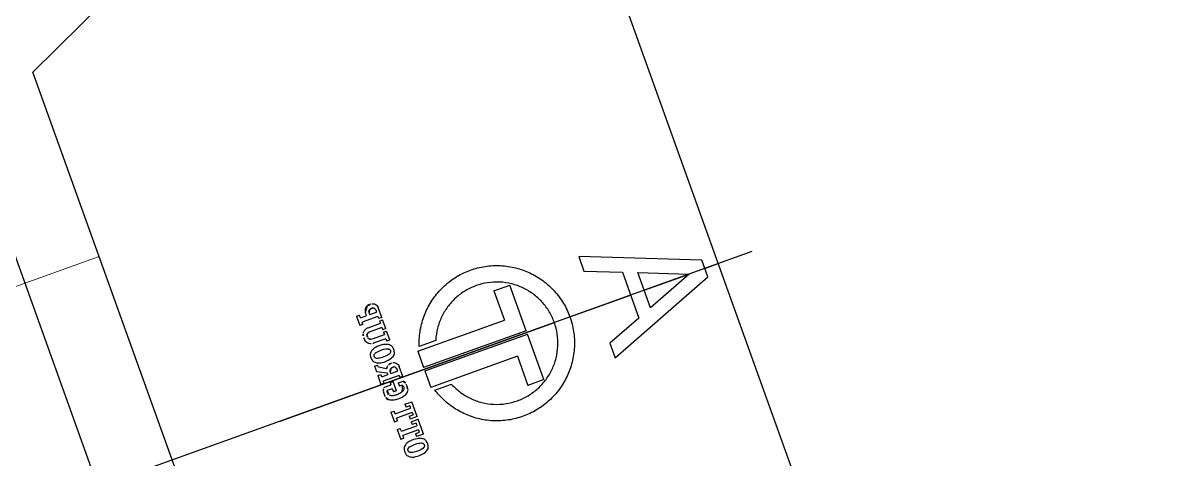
# Model space of a CAD drawing. Header units: millimetres. Extents: x 646993 to 648849, y 9708034 to 9709424.
# Drawn here: x 648237.8048 to 648237.9646, y 9709064.9992 to 9709065.0601 of the extents above; entities that cross this region are included whole.
import ezdxf

# ---------------------------------------------------------------- set-up
doc = ezdxf.new("R2010")
doc.units = ezdxf.units.MM
doc.header["$LTSCALE"] = 5
doc.header["$XCLIPFRAME"] = 2
doc.linetypes.add('TRAZO_Y_PUNTO', pattern=[1, 0.5, -0.25, 0, -0.25])
picture_1 = doc.add_image_def('image1.jpg', size_in_pixel=(1920, 925))
picture_2 = doc.add_image_def('image2.ecw', size_in_pixel=(12715, 11262))

# ---------------------------------------------------------------- blocks, each defined once
blk = doc.blocks.new('DIGESTOR_CAMPAMENTOS')
for p, q in [((-0.0640000000001919, -0.8155194696471426), (0.06399999999962347, -0.8155194696471426)), ((-2.273736754432321e-13, -0.8175194696471806), (-2.273736754432321e-13, -0.8155194696471426)), ((-0.001250000000368345, -0.8175194696471806), (-0.007500000000163709, -0.8335194696471433)), ((0.001249999999799911, -0.8175194696471806), (-0.001250000000368345, -0.8175194696471806)), ((0.007499999999822649, -0.8335194696471433), (0.001249999999686224, -0.8175194696471806)), ((-0.002618452077058464, -0.8265194696471383), (-2.273736754432321e-13, -0.8198162323307088)), ((-2.273736754432321e-13, -0.8198162323307088), (0.00261845207649003, -0.8265194696471383)), ((-2.273736754432321e-13, -0.8265194696471383), (-2.273736754432321e-13, -0.8198162323307088)), ((0.00261845207649003, -0.8265194696471383), (-0.002618452077058464, -0.8265194696471383)), ((-0.005352827076990252, -0.8335194696471433), (-0.003399702076990252, -0.8285194696471763)), ((-0.003399702076990252, -0.8285194696471763), (0.003399702076649191, -0.8285194696471763)), ((-2.273736754432321e-13, -0.837520320962625), (-2.273736754432321e-13, -0.8285194696471763)), ((0.003399702076308131, -0.8285194696471763), (0.005352827076308131, -0.8335194696471433)), ((-0.007500000000050022, -0.8335194696471433), (-0.005352827076990252, -0.8335194696471433)), ((0.005352827076308131, -0.8335194696471433), (0.007499999999822649, -0.8335194696471433)), ((-2.273736754432321e-13, -0.8805194696471403), (-2.273736754432321e-13, -0.839826528524668)), ((-0.0002515905239306448, -0.8439009696393782), (-0.007001224523946803, -0.8439009696393782)), ((-0.007001224523833116, -0.8462761542087662), (-0.007001224523833116, -0.8439009696393782)), ((-0.0002515905239306448, -0.8439009696393782), (-0.000252144131309251, -0.85912497614774)), ((0.007001224523719429, -0.8439009696393782), (0.0002515905237032712, -0.8439009696393782)), ((0.0002521441307408168, -0.85912497614774), (0.0002515905237032712, -0.8439009696393782)), ((0.007001224523605742, -0.8439009696393782), (0.007001224523605742, -0.8462761542087662)), ((-0.007001224523946803, -0.8462761542087662), (-0.002682179003272722, -0.8462761542087662)), ((-0.002682179003272722, -0.85912497614774), (-0.002682179003272722, -0.8462761542087662)), ((0.002682179002590601, -0.8462761542087662), (0.007001224523719429, -0.8462761542087662)), ((0.002682179002590601, -0.8462761542087662), (0.002682179002590601, -0.85912497614774)), ((-0.003237691244066809, -0.856256125799689), (-0.003237691244066809, -0.8587055586183681)), ((0.003237691243839436, -0.8587055586183681), (0.003237691243839436, -0.856256125799689)), ((-0.002682179003272722, -0.85912497614774), (-0.000252144131309251, -0.85912497614774)), ((0.0002521441307408168, -0.85912497614774), (0.002682179002590601, -0.85912497614774)), ((-0.008794905142735843, -0.8622677192297772), (-0.0102847494569005, -0.8622677192297772)), ((-0.008794905142735843, -0.8622677192297772), (-0.008794905142735843, -0.8627074207466592)), ((-0.007157975379300296, -0.8622677192297772), (-0.008446857611943415, -0.8622677192297772)), ((-0.008446857612057102, -0.8627074207466592), (-0.008446857612057102, -0.8622677192297772)), ((-0.007157975379300296, -0.8622677192297772), (-0.007157975379300296, -0.8627074207466592)), ((-0.005476478038758614, -0.8622677192297772), (-0.00679330973616743, -0.8622677192297772)), ((-0.006793309736281117, -0.8627074207466592), (-0.006793309736281117, -0.8622677192297772)), ((-0.005476478038758614, -0.8622677192297772), (-0.005476478038758614, -0.8627074207466592)), ((-5.710555922178173e-05, -0.8622677192297772), (-0.001546949873386438, -0.8622677192297772)), ((-5.710555922178173e-05, -0.8622677192297772), (-5.710555922178173e-05, -0.8627074207466592)), ((0.0005519388945458559, -0.8631938853471581), (0.0005519388945458559, -0.8624479585490121)), ((0.005888177009182982, -0.8622677192297772), (0.003687545985940233, -0.8622677192297772)), ((0.003687545985826546, -0.8633088292641276), (0.003687545985826546, -0.8622677192297772)), ((0.005888177009182982, -0.8622677192297772), (0.005888177009182982, -0.8633088292641276)), ((0.008474193124584417, -0.8622677192297772), (0.006273562101341668, -0.8622677192297772)), ((0.006273562101341668, -0.8633088292641276), (0.006273562101341668, -0.8622677192297772)), ((0.008474193124584417, -0.8622677192297772), (0.008474193124584417, -0.8633088292641276)), ((-0.01008047399943734, -0.8627074207466592), (-0.009766973218575004, -0.8627074207466592)), ((-0.009766973218575004, -0.863690336043959), (-0.01004611405483047, -0.863690336043959)), ((-0.009766973218575004, -0.863690336043959), (-0.009766973218575004, -0.8627074207466592)), ((-0.009123397080315954, -0.8627074207466592), (-0.008794905142735843, -0.8627074207466592)), ((-0.009123397080202267, -0.8627074207466592), (-0.009123397080202267, -0.865060110501588)), ((-0.008446857611943415, -0.8627074207466592), (-0.008106976584372205, -0.8627074207466592)), ((-0.008106976584372205, -0.8645121575755752), (-0.008106976584372205, -0.8627074207466592)), ((-0.007495092355611632, -0.8627074207466592), (-0.007157975379300296, -0.8627074207466592)), ((-0.007495092355611632, -0.8627074207466592), (-0.007495092355611632, -0.8646069488316357)), ((-0.00679330973616743, -0.8627074207466592), (-0.006455552544935017, -0.8627074207466592)), ((-0.006455552544935017, -0.864456833075792), (-0.006455552544935017, -0.8627074207466592)), ((-0.005819588622557603, -0.8627074207466592), (-0.005476478038758614, -0.8627074207466592)), ((-0.005819588622557603, -0.8627074207466592), (-0.005819588622557603, -0.8644639980455509)), ((-0.001853468532658553, -0.8640645814094796), (-0.002428237521826304, -0.865060110501588)), ((-0.001342674416491718, -0.8627074207466592), (-0.001029173635402003, -0.8627074207466592)), ((-0.001029173635402003, -0.863690336043959), (-0.001308314471316407, -0.863690336043959)), ((-0.001029173635402003, -0.863690336043959), (-0.001029173635402003, -0.8627074207466592)), ((-0.0003855974966882059, -0.8627074207466592), (-5.710555922178173e-05, -0.8627074207466592)), ((-0.0003855974968018927, -0.8627074207466592), (-0.0003855974968018927, -0.865060110501588)), ((0.001492222495585338, -0.8637962912063983), (0.0001396154864323762, -0.8637962912063983)), ((0.0001396154864323762, -0.8642442447057022), (0.0001396154864323762, -0.8637962912063983)), ((0.0005519388945458559, -0.8631938853471581), (0.001055486916584414, -0.8631938853471581)), ((0.001055486916470727, -0.862753182197082), (0.001055486916470727, -0.8631938853471581)), ((0.001492222495585338, -0.8637962912063983), (0.001492222495585338, -0.8642442447057022)), ((0.003687545985940233, -0.8633088292641276), (0.0041183924025745, -0.8633088292641276)), ((0.0041183924025745, -0.862753182197082), (0.00447251110358593, -0.862753182197082)), ((0.0041183924025745, -0.862753182197082), (0.0041183924025745, -0.8633088292641276)), ((0.00447251110358593, -0.865060110501588), (0.00447251110358593, -0.862753182197082)), ((0.005103211891537285, -0.862753182197082), (0.005457330592321341, -0.862753182197082)), ((0.005103211891537285, -0.862753182197082), (0.005103211891537285, -0.865060110501588)), ((0.005457330592435028, -0.8633088292641276), (0.005457330592435028, -0.862753182197082)), ((0.005457330592435028, -0.8633088292641276), (0.005888177009182982, -0.8633088292641276)), ((0.006273562101341668, -0.8633088292641276), (0.006704408517975935, -0.8633088292641276)), ((0.006704408517975935, -0.862753182197082), (0.007058527218987365, -0.862753182197082)), ((0.006704408518089622, -0.862753182197082), (0.006704408518089622, -0.8633088292641276)), ((0.007058527218873678, -0.865060110501588), (0.007058527218873678, -0.862753182197082)), ((0.00768922800693872, -0.862753182197082), (0.008043346707836463, -0.862753182197082)), ((0.00768922800693872, -0.862753182197082), (0.00768922800693872, -0.865060110501588)), ((0.00804334670795015, -0.8633088292641276), (0.00804334670795015, -0.862753182197082)), ((0.008043346707836463, -0.8633088292641276), (0.008474193124584417, -0.8633088292641276)), ((-0.009766973218575004, -0.865060110501588), (-0.01017137655810529, -0.865060110501588)), ((-0.01017137655810529, -0.8655203209625881), (-0.01017137655810529, -0.865060110501588)), ((-0.01017137655810529, -0.8655203209625881), (-0.008794905142735843, -0.8655203209625881)), ((-0.01015848473070946, -0.8642110529143565), (-0.009766973218575004, -0.8642110529143565)), ((-0.009766973218575004, -0.865060110501588), (-0.009766973218575004, -0.8642110529143565)), ((-0.008794905142735843, -0.865060110501588), (-0.009123397080315954, -0.865060110501588)), ((-0.008794905142735843, -0.865060110501588), (-0.008794905142735843, -0.8655203209625881)), ((-0.002428237521826304, -0.865060110501588), (-0.002737805203992139, -0.865060110501588)), ((-0.002737805203878452, -0.8655203209625881), (-0.002737805203878452, -0.865060110501588)), ((-0.002737805203992139, -0.8655203209625881), (-0.00196066132116357, -0.8655203209625881)), ((-0.00196066132116357, -0.8655203209625881), (-0.001289387667043229, -0.8641566113950603)), ((-0.001029173635402003, -0.865060110501588), (-0.00138214618505117, -0.865060110501588)), ((-0.00138214618505117, -0.8655203209625881), (-0.00138214618505117, -0.865060110501588)), ((-0.00138214618505117, -0.8655203209625881), (-5.710555922178173e-05, -0.8655203209625881)), ((-0.001289387667043229, -0.8641566113950603), (-0.001029173635402003, -0.8641566113950603)), ((-0.001029173635402003, -0.865060110501588), (-0.001029173635402003, -0.8641566113950603)), ((-5.710555922178173e-05, -0.865060110501588), (-0.0003855974966882059, -0.865060110501588)), ((-5.710555922178173e-05, -0.865060110501588), (-5.710555922178173e-05, -0.8655203209625881)), ((0.0001396154864323762, -0.8642442447057022), (0.000476303260484201, -0.8642442447057022)), ((0.000476303260484201, -0.8652973545877956), (0.000476303260484201, -0.8642442447057022)), ((0.001041353470441209, -0.8642442447057022), (0.001492222495585338, -0.8642442447057022)), ((0.001041353470441209, -0.8642442447057022), (0.001041353470441209, -0.8649814482179465)), ((0.00447251110358593, -0.865060110501588), (0.004057623489302387, -0.865060110501588)), ((0.004057623489302387, -0.8655203209625881), (0.004057623489302387, -0.865060110501588)), ((0.004057623489302387, -0.8655203209625881), (0.005518099505820828, -0.8655203209625881)), ((0.005518099505820828, -0.865060110501588), (0.005103211891537285, -0.865060110501588)), ((0.005518099505820828, -0.865060110501588), (0.005518099505820828, -0.8655203209625881)), ((0.007058527218987365, -0.865060110501588), (0.006643639604590135, -0.865060110501588)), ((0.006643639604590135, -0.8655203209625881), (0.006643639604590135, -0.865060110501588)), ((0.006643639604590135, -0.8655203209625881), (0.008104115621108576, -0.8655203209625881)), ((0.008104115621108576, -0.865060110501588), (0.00768922800693872, -0.865060110501588)), ((0.008104115621222263, -0.865060110501588), (0.008104115621222263, -0.8655203209625881)), ((-0.05746908430035091, -0.8965142890041591), (-0.06353091570008473, -0.883524650289985)), ((0.05746908429978248, -0.8965142890041591), (-0.05746908430035091, -0.8965142890041591))]:
    blk.add_line(p, q)
at = {"color": 0, "lineweight": 0}
blk.add_line((-0.03015000000038981, -0.9575194696472522), (-0.03015000000038981, -0.896519469647103), dxfattribs=at)
at = {"color": 0}
blk.add_line((-0.03515000000038526, -0.9075194696472977), (0.03514999999981683, -0.9075194696472977), dxfattribs=at)
at = {"color": 252, "linetype": 'TRAZO_Y_PUNTO', "ltscale": 0.03, "true_color": 0x939598}
blk.add_lwpolyline([(2.273736754432321e-13, 1.18948053035291), (-2.273736754432321e-13, -1.189480530352881)], dxfattribs=at)
for points, knots in [([(-0.003237691244066809, -0.8587055586183681), (-0.003546770740513239, -0.8586088275170312), (-0.003852218777865346, -0.8584979847330771), (-0.004819387950078635, -0.858096963999941), (-0.005459060221141954, -0.857752501429502), (-0.006641665169127009, -0.8569569853824532), (-0.007184572900200692, -0.8565058793023468), (-0.008145548326183416, -0.8555449038762788), (-0.00859665585824132, -0.8550019900035863), (-0.009392165913595818, -0.8538193890107948), (-0.009736621694855785, -0.8531797268342132), (-0.01029015140522915, -0.8518447426625073), (-0.01049966568223226, -0.8511483326962264), (-0.01077463336093842, -0.849747115659909), (-0.01084002328866518, -0.8490422950360426), (-0.01084002328866518, -0.8476783934661967), (-0.01077463336093842, -0.8469735728423871), (-0.01049966568223226, -0.8455723558060129), (-0.01029015140522915, -0.8448759458397319), (-0.009736621694855785, -0.8435409616680261), (-0.009392165913595818, -0.8429012994914444), (-0.00859665585824132, -0.8417186984986529), (-0.008145548326183416, -0.8411757846259889), (-0.007184572900200692, -0.8402148091999493), (-0.006641665169127009, -0.8397637031198428), (-0.005459060221141954, -0.8389681870727372), (-0.004819387950078635, -0.8386237245022983), (-0.003484384199737178, -0.8380701872328018), (-0.002787965017319038, -0.8378606722871211), (-0.001386745570925996, -0.8375857075049566), (-0.000681931944882308, -0.837520320962625), (0.000681931944200187, -0.837520320962625), (0.001386745570357562, -0.8375857075049566), (0.002787965017091665, -0.8378606722871211), (0.003484384199055057, -0.8380701872328018), (0.004819387949396514, -0.8386237245022983), (0.00545906022091458, -0.8389681870727372), (0.006641665168444888, -0.8397637031198428), (0.007184572899632258, -0.8402148091999493), (0.008145548325614982, -0.8411757846259889), (0.008596655857559199, -0.8417186984986529), (0.009392165913027384, -0.8429012994914444), (0.00973662169428735, -0.8435409616680261), (0.01029015140454703, -0.8448759458397319), (0.01049966568166383, -0.8455723558060129), (0.01077463336036999, -0.8469735728423871), (0.01084002328843781, -0.8476783934661967), (0.01084002328843781, -0.848360344251148), (0.01084002328843781, -0.8490422950360426), (0.01077463336036999, -0.849747115659909), (0.01049966568166383, -0.8511483326962264), (0.01029015140454703, -0.8518447426625073), (0.00973662169428735, -0.8531797268342132), (0.009392165913027384, -0.8538193890107948), (0.008596655857559199, -0.8550019900035863), (0.008145548325614982, -0.8555449038762788), (0.007184572899632258, -0.8565058793023468), (0.006641665168444888, -0.8569569853824532), (0.00545906022091458, -0.857752501429502), (0.004819387949396514, -0.858096963999941), (0.003852218777296912, -0.8584979847330771), (0.003546770739944805, -0.8586088275170312), (0.003237691243839436, -0.8587055586183681)], [-45.92662312993352, -45.92662312993352, -45.92662312993352, -45.92662312993352, -45.00818659738773, -45.00818659738773, -42.96239076354276, -42.96239076354276, -40.91659492969778, -40.91659492969778, -38.87074257478628, -38.87074257478628, -36.82489021987479, -36.82489021987479, -34.77903786496329, -34.77903786496329, -32.7331855100518, -32.7331855100518, -30.68733315514038, -30.68733315514038, -28.64148080022897, -28.64148080022897, -26.59562844531756, -26.59562844531756, -24.54977609040614, -24.54977609040614, -22.50398025656108, -22.50398025656108, -20.45818442271602, -20.45818442271602, -18.41238858887095, -18.41238858887095, -16.3665927550259, -16.3665927550259, -14.32079692118091, -14.32079692118091, -12.27500108733594, -12.27500108733594, -10.22920525349096, -10.22920525349096, -8.183409419645983, -8.183409419645983, -6.137557064734487, -6.137557064734487, -4.091704709822992, -4.091704709822992, -2.045852354911496, -2.045852354911496, 0, 0, 0, 2.045852354911415, 2.045852354911415, 4.09170470982283, 4.09170470982283, 6.137557064734245, 6.137557064734245, 8.18340941964566, 8.18340941964566, 10.22920525349072, 10.22920525349072, 12.27500108733578, 12.27500108733578, 13.19343761988183, 13.19343761988183, 13.19343761988183, 13.19343761988183]), ([(0.003237691243839436, -0.856256125799689), (0.003247633654154924, -0.8562520488814869), (0.003257568205526695, -0.8562479532490386), (0.003793042023858106, -0.8560260138672504), (0.004296783170957497, -0.8557548451869081), (0.005228191386549952, -0.8551284314646352), (0.005655836316918794, -0.8547731458733097), (0.006412805597506122, -0.854016176592495), (0.00676809161905112, -0.8535885298274195), (0.007394503539671859, -0.8526571228097453), (0.007665670194796803, -0.8521533847003013), (0.008101318089529741, -0.8511022960619812), (0.008266146040568856, -0.8505540964146405), (0.008482419103529537, -0.8494513461142219), (0.008533815726309513, -0.848896785445703), (0.008533815726309513, -0.848360344251148), (0.008533815726309513, -0.8478239030565362), (0.008482419103529537, -0.8472693423880457), (0.008266146040568856, -0.8461665920876555), (0.008101318089529741, -0.8456183924403149), (0.007665670194796803, -0.8445673038019379), (0.007394503539671859, -0.8440635656925508), (0.00676809161905112, -0.8431321586748766), (0.006412805597506122, -0.8427045119098011), (0.005655836316918794, -0.8419475426289864), (0.005228191386549952, -0.841592257037604), (0.004296783170957497, -0.8409658433153879), (0.003793042023858106, -0.8406946746349888), (0.002741947530353173, -0.8402590244609769), (0.00219374513051207, -0.8400941963262767), (0.001090994125206635, -0.839877924134754), (0.0005364355595247616, -0.839826528524668), (-0.0005364355600931958, -0.839826528524668), (-0.001090994125775069, -0.839877924134754), (-0.002193745130739444, -0.8400941963262767), (-0.002741947530580546, -0.8402590244609769), (-0.00379304202408548, -0.8406946746349888), (-0.00429678317118487, -0.8409658433153879), (-0.005228191387118386, -0.841592257037604), (-0.005655836317146168, -0.8419475426289864), (-0.006412805598074556, -0.8427045119098011), (-0.006768091619733241, -0.8431321586748766), (-0.007394503540240294, -0.8440635656925508), (-0.007665670195365237, -0.8445673038019379), (-0.008101318090098175, -0.8456183924403149), (-0.00826614604079623, -0.8461665920876555), (-0.008482419104211658, -0.8472693423880457), (-0.008533815726877947, -0.8478239030565362), (-0.008533815726877947, -0.848896785445703), (-0.008482419104211658, -0.8494513461142219), (-0.00826614604079623, -0.8505540964146405), (-0.008101318090098175, -0.8511022960619812), (-0.007665670195365237, -0.8521533847003013), (-0.007394503540240294, -0.8526571228097453), (-0.006768091619733241, -0.8535885298274195), (-0.006412805598074556, -0.854016176592495), (-0.005655836317146168, -0.8547731458733097), (-0.005228191387118386, -0.8551284314646352), (-0.00429678317118487, -0.8557548451869081), (-0.00379304202408548, -0.8560260138672504), (-0.003257568205754069, -0.8562479532490386), (-0.003247633654723359, -0.8562520488814869), (-0.003237691244066809, -0.856256125799689)], [-9.686304385990143, -9.686304385990143, -9.686304385990143, -9.686304385990143, -9.655907693774438, -9.655907693774438, -8.0466010146108, -8.0466010146108, -6.437294335447163, -6.437294335447163, -4.827970751585369, -4.827970751585369, -3.218647167723582, -3.218647167723582, -1.609323583861794, -1.609323583861794, 0, 0, 0, 1.609323583861765, 1.609323583861765, 3.218647167723531, 3.218647167723531, 4.827970751585296, 4.827970751585296, 6.437294335447062, 6.437294335447062, 8.046601014610758, 8.046601014610758, 9.655907693774452, 9.655907693774452, 11.26521437293815, 11.26521437293815, 12.87452105210184, 12.87452105210184, 14.48382773126548, 14.48382773126548, 16.09313441042912, 16.09313441042912, 17.70244108959276, 17.70244108959276, 19.3117477687564, 19.3117477687564, 20.92107135261819, 20.92107135261819, 22.53039493647998, 22.53039493647998, 24.13971852034177, 24.13971852034177, 25.74904210420356, 25.74904210420356, 27.35836568806533, 27.35836568806533, 28.96768927192709, 28.96768927192709, 30.57701285578886, 30.57701285578886, 32.18633643965062, 32.18633643965062, 33.79564311881432, 33.79564311881432, 35.40494979797801, 35.40494979797801, 35.43534649019391, 35.43534649019391, 35.43534649019391, 35.43534649019391]), ([(-0.01108701184125493, -0.8629297356285406), (-0.01107670733438226, -0.8628764355095484), (-0.01106087316611593, -0.8628234340886252), (-0.01099839180767503, -0.8626722938783473), (-0.01093590472066808, -0.8625808109250102), (-0.01079124471277737, -0.8624353582814592), (-0.01069901713447052, -0.8623720901906609), (-0.01049714611838226, -0.8622882735108703), (-0.01038750265945509, -0.8622677192297772), (-0.01028474945678681, -0.8622677192297772)], [2.630412410830866, 2.630412410830866, 2.630412410830866, 2.630412410830866, 2.786016052932818, 2.786016052932818, 3.093637251126443, 3.093637251126443, 3.405892020048879, 3.405892020048879, 3.718146788971314, 3.718146788971314, 3.718146788971314, 3.718146788971314]), ([(-0.003893616041864334, -0.8621969681067299), (-0.003797830282564973, -0.8622092810961135), (-0.003698812050402012, -0.8622248420123526), (-0.003494358860052671, -0.8622919602883599), (-0.003420743096398837, -0.8623341397582465), (-0.003294900316518579, -0.8624319807088057), (-0.00322677072085753, -0.8625099018524622), (-0.003061179460587482, -0.8627835932129528), (-0.002938147195436613, -0.8630699583524404), (-0.002818256162981925, -0.8638577049444791), (-0.002865487139843026, -0.8643213293500196), (-0.002939731472679341, -0.8647269864339933), (-0.002996195322111816, -0.8649104033035258), (-0.003188620807009102, -0.8652072269048006), (-0.003274824697768963, -0.8653154577008024), (-0.003408225837119971, -0.865425088694991), (-0.003445759950864158, -0.8654518376548594), (-0.003535311234600158, -0.8655000117721272), (-0.003618689484028437, -0.865543518386545), (-0.00387305388517234, -0.8655762396102773), (-0.003927904261558979, -0.8655806137083175), (-0.004016317362015798, -0.8655852542503055), (-0.004054953363151981, -0.8655844946997036), (-0.004133248138145973, -0.8655829901241248), (-0.004211754614630081, -0.8655765328699658), (-0.004403079716325919, -0.8655491953770422), (-0.004486222298510256, -0.8655215876085549), (-0.004598459758426543, -0.865477692002969), (-0.004676076955320241, -0.8654304302011724), (-0.004855157937868171, -0.8652568209725189), (-0.004963993050864701, -0.8651198999471887), (-0.005104307941678599, -0.86482738774572), (-0.005179425021538009, -0.8646452402269347), (-0.005263819689389493, -0.8636788480860957), (-0.005182007449775483, -0.8633228889053157), (-0.005093009555139361, -0.8629780378906844), (-0.00501277453554394, -0.8627784553493427), (-0.004928516788254456, -0.862633918025125), (-0.004890743638270578, -0.8625691212533013), (-0.004847153445211916, -0.8625066936514258), (-0.004738566202945549, -0.8623903559557675), (-0.004678973166733158, -0.8623479675125907), (-0.004520070149055755, -0.8622595002964886), (-0.004374399330799861, -0.8622246620644773), (-0.00421224040371726, -0.8621998621388514), (-0.004150265304133427, -0.8621919778612721), (-0.004072694233286711, -0.862183631452325), (-0.004065138264991219, -0.8621828177568318), (-0.004016746739807786, -0.862182817999269), (-0.003996014107883639, -0.8621841612617516), (-0.003912097008310411, -0.8621946042616173), (-0.003902870862589225, -0.8621957650938441), (-0.003893616041864334, -0.8621969681067299)], [-4.469898027306122, -4.469898027306122, -4.469898027306122, -4.469898027306122, -4.266016813225536, -4.266016813225536, -4.071555642362432, -4.071555642362432, -3.800999116321084, -3.800999116321084, -3.369704603012928, -3.369704603012928, -2.885264550513172, -2.885264550513172, -2.432514745952949, -2.432514745952949, -2.201975792207328, -2.201975792207328, -2.125564418596851, -2.125564418596851, -2.04930585568177, -2.04930585568177, -2.02941927183538, -2.02941927183538, -2.004820518188675, -2.004820518188675, -1.925486372584949, -1.925486372584949, -1.791603399644585, -1.791603399644585, -1.452466887523921, -1.452466887523921, -1.086791885783557, -1.086791885783557, -0.8375195375383027, -0.8375195375383027, -0.502283687653561, -0.502283687653561, 0, 0, 0, 0.2251761728639812, 0.2251761728639812, 0.477049092455438, 0.477049092455438, 1.065868027933638, 1.065868027933638, 1.293581972523761, 1.293581972523761, 1.465320970189516, 1.465320970189516, 1.625370947405202, 1.625370947405202, 1.645073515404107, 1.645073515404107, 1.645073515404107, 1.645073515404107]), ([(-0.00234921225785456, -0.8629297356285406), (-0.002338880254455944, -0.8628762932845291), (-0.002322983244653187, -0.8628231182682384), (-0.002260184741885496, -0.8626715017989), (-0.002197312403836804, -0.8625796330519506), (-0.002052235290875615, -0.8624345308844852), (-0.001960347004228424, -0.862371634797654), (-0.001759011502485919, -0.8622882289126039), (-0.001649563836622292, -0.8622677192297772), (-0.001546949873386438, -0.8622677192297772)], [2.614703877997322, 2.614703877997322, 2.614703877997322, 2.614703877997322, 2.770561439843958, 2.770561439843958, 3.078361320388163, 3.078361320388163, 3.386291786226311, 3.386291786226311, 3.694222252064459, 3.694222252064459, 3.694222252064459, 3.694222252064459]), ([(0.0005519388945458559, -0.8624479585490121), (0.0006348548225787454, -0.8623772677772763), (0.0007322219618117742, -0.8623169349426689), (0.0009330013184580821, -0.8622337726426395), (0.001035560279433412, -0.8622083061858348), (0.001136314740278976, -0.8621979339422694)], [4.113097793480149, 4.113097793480149, 4.113097793480149, 4.113097793480149, 4.432148843165391, 4.432148843165391, 4.727080897408013, 4.727080897408013, 4.727080897408013, 4.727080897408013]), ([(0.001136314740278976, -0.8621979339422694), (0.001210426931720576, -0.8621903044071644), (0.001284043024384118, -0.8621866390206776), (0.001491262115223435, -0.8621866390206776), (0.001630791451475488, -0.8621995550978454), (0.001801586721512649, -0.8622330302615637), (0.001833575025329992, -0.862240058149979), (0.001865462326463785, -0.8622478361439789)], [9.496109116580845, 9.496109116580845, 9.496109116580845, 9.496109116580845, 9.713015107319007, 9.713015107319007, 10.11790388023764, 10.11790388023764, 10.21134801289403, 10.21134801289403, 10.21134801289403, 10.21134801289403]), ([(0.001865462326463785, -0.8622478361439789), (0.001892934410875569, -0.862254537172106), (0.001920112238735783, -0.8622634059819916), (0.001997086990172647, -0.862295293486028), (0.002044599414034565, -0.8623240175680849), (0.002085738230675815, -0.8623576977616949)], [2.640490541923957, 2.640490541923957, 2.640490541923957, 2.640490541923957, 2.720999136781138, 2.720999136781138, 2.875954285241164, 2.875954285241164, 2.875954285241164, 2.875954285241164]), ([(0.002085738230675815, -0.8623576977616949), (0.002127569935396423, -0.8623919452203666), (0.002167173150155577, -0.8624279041768546), (0.002275700123277602, -0.8625364457724629), (0.002342719305261198, -0.8626171386031558), (0.002460850403622317, -0.8627928550196202), (0.002511969678153037, -0.8628878737190178), (0.002594067042423376, -0.8630860773477593), (0.002625110528470032, -0.8631894203439003), (0.002651107247061191, -0.8633220947581322), (0.002655935128586862, -0.8633509046601375), (0.002659962027109941, -0.8633796731558334)], [8.32906326111594, 8.32906326111594, 8.32906326111594, 8.32906326111594, 8.486597662145861, 8.486597662145861, 8.789669803122692, 8.789669803122692, 9.092741944099522, 9.092741944099522, 9.395814085076353, 9.395814085076353, 9.479724262533741, 9.479724262533741, 9.479724262533741, 9.479724262533741]), ([(0.01006544501160533, -0.8621969681067299), (0.01010631265262418, -0.8622017434426823), (0.01014991351928529, -0.8622082961352362), (0.01027076755610778, -0.8622308515225257), (0.01036685252859115, -0.8622518651315829), (0.01050283447841593, -0.8623164779513957), (0.0105383228357141, -0.8623360071515549), (0.01064859238681493, -0.862417271226775), (0.01071742868168712, -0.8624902182993424), (0.01088048512133355, -0.8627487690707198), (0.01098913561611425, -0.8629939405464881), (0.0111611371798972, -0.8638324349632569), (0.01107926920042246, -0.8643865274723623), (0.01102943118871735, -0.8646912861802036), (0.01097668541797248, -0.864870027895563), (0.01080007682014639, -0.8651696273093137), (0.01070759395224741, -0.8652891267950906), (0.0105335578850827, -0.8654433022543628), (0.01045561738726519, -0.865490036439553), (0.01024513780134839, -0.8655611366073117), (0.01007321977317588, -0.8655787519652449), (0.009941217703953953, -0.8655851396899834), (0.00990091980111174, -0.8655844701478657), (0.009830137778294556, -0.8655829529845107), (0.009752924343274572, -0.8655775420003522), (0.009555756170811947, -0.8655488534317044), (0.009470547896626158, -0.8655208914785533), (0.009359665261968075, -0.8654768162102471), (0.009281901005465443, -0.8654304731485922), (0.00910362761135275, -0.8652554212156645), (0.008995135185955405, -0.8651221635387571), (0.00885519925020617, -0.8648269395160355), (0.008778453029322009, -0.8646423403205858), (0.008696311945300295, -0.8636769043091306), (0.008776614069461175, -0.863323842792596), (0.008865356934165902, -0.8629818027772842), (0.008944274749410397, -0.8627818647530887), (0.00903062785482689, -0.8626337746541992), (0.0090775217773853, -0.8625533545509256), (0.009133279372690595, -0.862476762811184), (0.009257626176349731, -0.8623614921537239), (0.009323021179397983, -0.8623158350448534), (0.009470241278904723, -0.8622586665507583), (0.009523929763304295, -0.8622422065182604), (0.009675956138835318, -0.8622081211770194), (0.009856943088266235, -0.8621838007915983), (0.009914349474115625, -0.8621827930874417), (0.009923176930669797, -0.8621827325868026), (0.009940846476752085, -0.8621832054364518), (0.009953253960020447, -0.8621839939467577), (0.01000377381899398, -0.8621891404436326), (0.0100337960499246, -0.8621924249067661), (0.01006544501160533, -0.8621969681067299)], [-3.045496690678547, -3.045496690678547, -3.045496690678547, -3.045496690678547, -3.016386362486704, -3.016386362486704, -2.970411970656464, -2.970411970656464, -2.955331710253023, -2.955331710253023, -2.928055645405654, -2.928055645405654, -2.888516868678848, -2.888516868678848, -2.823461278645623, -2.823461278645623, -2.686301181576358, -2.686301181576358, -2.598518111452052, -2.598518111452052, -2.532324366150966, -2.532324366150966, -2.444091078518834, -2.444091078518834, -2.398916538626542, -2.398916538626542, -2.264069820288127, -2.264069820288127, -2.070171016134182, -2.070171016134182, -1.611931106665004, -1.611931106665004, -1.16255543762709, -1.16255543762709, -0.8824152421014697, -0.8824152421014697, -0.5155867555927758, -0.5155867555927758, 0, 0, 0, 0.2799886047358431, 0.2799886047358431, 0.5097178735529555, 0.5097178735529555, 0.6145366536317804, 0.6145366536317804, 0.7654502382336985, 0.7654502382336985, 0.7790213560762562, 0.7790213560762562, 0.7964219739486444, 0.7964219739486444, 0.8190403204615704, 0.8190403204615704, 0.8190403204615704, 0.8190403204615704]), ([(-0.01101861524830383, -0.8636196869538537), (-0.01107919235766985, -0.8634717254667521), (-0.01110906806798084, -0.8633109632482672), (-0.01110906806798084, -0.8630847844088123), (-0.01110195869773634, -0.8630070483269492), (-0.01108701184125493, -0.8629297356285406)], [3.225192043874766, 3.225192043874766, 3.225192043874766, 3.225192043874766, 3.678021655824768, 3.678021655824768, 3.903728562361767, 3.903728562361767, 3.903728562361767, 3.903728562361767]), ([(-0.01015848473070946, -0.8642110529143565), (-0.01027202180409859, -0.86420850778714), (-0.01039169907505766, -0.8641844372377534), (-0.01062003833237668, -0.8640896289583679), (-0.01072753055063913, -0.864015888170627), (-0.01089615597470583, -0.8638463532876131), (-0.01096900211052798, -0.8637397088077421), (-0.01101778910140183, -0.86362169992384), (-0.01101820303517798, -0.8636206937974578), (-0.01101861524830383, -0.8636196869538537)], [1.46502564120895, 1.46502564120895, 1.46502564120895, 1.46502564120895, 1.807381998999539, 1.807381998999539, 2.171271496275096, 2.171271496275096, 2.529869996521517, 2.529869996521517, 2.532951399192757, 2.532951399192757, 2.532951399192757, 2.532951399192757]), ([(-0.01048079357201459, -0.8629886109660276), (-0.01049490095726924, -0.8630442209433511), (-0.01050162919079867, -0.8631010146744984), (-0.01050162919079867, -0.8632406381518365), (-0.0104846124542064, -0.8633313927163613), (-0.01044195426777605, -0.8634345623753177), (-0.01043283319211241, -0.8634539613997276), (-0.01042285256914965, -0.8634728259614519)], [1.893689842075931, 1.893689842075931, 1.893689842075931, 1.893689842075931, 2.057075830951201, 2.057075830951201, 2.312560274168623, 2.312560274168623, 2.373198391390421, 2.373198391390421, 2.373198391390421, 2.373198391390421]), ([(-0.01031569399185628, -0.8627704477536042), (-0.01034308662269723, -0.862786262896492), (-0.0103680053817925, -0.8628057000379954), (-0.01042011870492843, -0.8628580790943374), (-0.01044703451373152, -0.8628974803314122), (-0.01047134765258306, -0.8629562871108192), (-0.01047666942565684, -0.8629723539722818), (-0.01048079357201459, -0.8629886109660276)], [0.711277510650228, 0.711277510650228, 0.711277510650228, 0.711277510650228, 0.8019655527472356, 0.8019655527472356, 0.9344037177956747, 0.9344037177956747, 0.9821548407511721, 0.9821548407511721, 0.9821548407511721, 0.9821548407511721]), ([(-0.01042285256914965, -0.8634728259614519), (-0.01040352131997224, -0.8635093643155187), (-0.01037868002458708, -0.8635424888475995), (-0.01031476656896757, -0.8636067249788653), (-0.01026859435944516, -0.8636383890737136), (-0.0101675394639642, -0.8636803327961218), (-0.01011265749036738, -0.8636906155729207), (-0.01005622540776585, -0.8636906155729207), (-0.0100511826908587, -0.8636905235098595), (-0.01004611405483047, -0.863690336043959)], [1.431084841966113, 1.431084841966113, 1.431084841966113, 1.431084841966113, 1.548534006003447, 1.548534006003447, 1.704713789937452, 1.704713789937452, 1.860893573871457, 1.860893573871457, 1.876108088384089, 1.876108088384089, 1.876108088384089, 1.876108088384089]), ([(-0.01008047399955103, -0.8627074207466592), (-0.01013960926673008, -0.8627074207466592), (-0.01020272070741157, -0.8627192463686129), (-0.01027969656468031, -0.862751197285462), (-0.01029807176598752, -0.8627602735568587), (-0.01031569399185628, -0.8627704477536042)], [0.713073713433009, 0.713073713433009, 0.713073713433009, 0.713073713433009, 0.8926866387114804, 0.8926866387114804, 0.9510276318540455, 0.9510276318540455, 0.9510276318540455, 0.9510276318540455]), ([(-0.003977716227268502, -0.8650784625802714), (-0.003977052571940476, -0.8650784201950898), (-0.003976419648779483, -0.865078378595598), (-0.003952096406464989, -0.8650767500153904), (-0.003920342787523623, -0.8650730514316365), (-0.003849143060165261, -0.865044069361943), (-0.003815428156372036, -0.8650246775470407), (-0.003760892574405261, -0.8649761942546661), (-0.003719574356864541, -0.8649332176687494), (-0.003611348899539735, -0.8647166648756013), (-0.003573583080537901, -0.8645448416790202), (-0.003534970074383637, -0.8640911913576019), (-0.003516619691254164, -0.8636862971075061), (-0.003596044584583069, -0.8631543005630533), (-0.003643844941848329, -0.8630267269509488), (-0.003714973193723381, -0.862868074116335), (-0.00374713931205406, -0.8628267748233611), (-0.003795753980170957, -0.8627710821199912), (-0.003830039898844007, -0.8627442671805738), (-0.003894859205843204, -0.8627122064902153), (-0.003935499051294755, -0.8626962337482951), (-0.004003867421374707, -0.8626891488340505), (-0.004020964078563338, -0.862689070639874), (-0.00407729582752836, -0.8626890803521974), (-0.004112216789735612, -0.8626896608919026), (-0.004160392502512877, -0.8627046810474326), (-0.004183975925229788, -0.8627120338534553), (-0.004205968385008418, -0.8627213163260592), (-0.004254556879914162, -0.8627488303426674), (-0.004278507824778899, -0.8627676852407546), (-0.004320345859582631, -0.862810214555509), (-0.004335326661475847, -0.8628305540360657), (-0.004405933651582927, -0.8629361047361499), (-0.004456208430951847, -0.8630730508653528), (-0.004565779714425844, -0.8635607923801274), (-0.004548648799413968, -0.8640131233014188), (-0.004512363408707643, -0.864522242686121), (-0.004476389332467079, -0.86465929899353), (-0.004424288474183413, -0.8648093659981555), (-0.004392057705331354, -0.8648787341422235), (-0.004328995681362358, -0.864966406473286), (-0.004296026088468352, -0.8650033185094514), (-0.004221491749717643, -0.8650487607931723), (-0.004183779820778, -0.8650669612204069), (-0.00408315938409487, -0.865083844580937), (-0.004004823098739507, -0.8650802084066811), (-0.003977716227268502, -0.8650784625802714)], [-3.137825862025355, -3.137825862025355, -3.137825862025355, -3.137825862025355, -3.126191396351678, -3.126191396351678, -2.667064501607766, -2.667064501607766, -2.30521962289216, -2.30521962289216, -2.041011392074348, -2.041011392074348, -1.625207724852552, -1.625207724852552, -1.288624559714659, -1.288624559714659, -1.078412028094424, -1.078412028094424, -0.8467494077130313, -0.8467494077130313, -0.4831502082791407, -0.4831502082791407, -0.2441513242519829, -0.2441513242519829, -0.1516766566544843, -0.1516766566544843, 0, 0, 0, 0.07425016582388366, 0.07425016582388366, 0.1695482047315497, 0.1695482047315497, 0.262490634207289, 0.262490634207289, 0.7554863911412166, 0.7554863911412166, 1.903849667808778, 1.903849667808778, 3.393065489610136, 3.393065489610136, 4.583581142149629, 4.583581142149629, 5.288779836276261, 5.288779836276261, 5.678413329318955, 5.678413329318955, 6.153640780814015, 6.153640780814015, 6.153640780814015, 6.153640780814015]), ([(-0.002280815665130831, -0.8636196869538537), (-0.002341474679155908, -0.8634715254120522), (-0.002371268484466782, -0.8633107968194906), (-0.002371268484466782, -0.8630848219127074), (-0.002364167186442501, -0.8630070900790656), (-0.00234921225785456, -0.8629297356285406)], [3.204038378857212, 3.204038378857212, 3.204038378857212, 3.204038378857212, 3.65636870410491, 3.65636870410491, 3.881963098857967, 3.881963098857967, 3.881963098857967, 3.881963098857967]), ([(-0.001853468532658553, -0.8640645814094796), (-0.0019440797285597, -0.8640200274979577), (-0.002026328036322411, -0.8639599955590427), (-0.00216897671202787, -0.8638173237720537), (-0.002235012153391835, -0.863723152975723), (-0.002280815665130831, -0.8636196869538537)], [1.756000615056879, 1.756000615056879, 1.756000615056879, 1.756000615056879, 2.04167511038211, 2.04167511038211, 2.361416267983461, 2.361416267983461, 2.361416267983461, 2.361416267983461]), ([(-0.00174299398850053, -0.8629886109660276), (-0.001757112207315004, -0.863044263646799), (-0.001763829607625667, -0.8631010568925603), (-0.001763829607625667, -0.8632406843819354), (-0.001746800603655174, -0.8633315691047585), (-0.001704038118759854, -0.8634348093839321), (-0.001694972177347154, -0.8634540775126425), (-0.00168505298574928, -0.8634728259614519)], [1.881871702510102, 1.881871702510102, 1.881871702510102, 1.881871702510102, 2.045131036999472, 2.045131036999472, 2.30075417050019, 2.30075417050019, 2.360835110507681, 2.360835110507681, 2.360835110507681, 2.360835110507681]), ([(-0.001577894408455904, -0.8627704477536042), (-0.001605066239562802, -0.8627861354176218), (-0.001629767890335643, -0.8628053660891624), (-0.001681997491573384, -0.8628576017539729), (-0.00170906851815289, -0.8628971573141087), (-0.001733503605350961, -0.8629561511054078), (-0.001738853315487177, -0.8629722888240963), (-0.00174299398850053, -0.8629886109660276)], [0.7061226203694163, 0.7061226203694163, 0.7061226203694163, 0.7061226203694163, 0.7952446967981508, 0.7952446967981508, 0.9277632207628235, 0.9277632207628235, 0.9756448351642536, 0.9756448351642536, 0.9756448351642536, 0.9756448351642536]), ([(-0.00168505298574928, -0.8634728259614519), (-0.001665590793322735, -0.8635096118136403), (-0.001640514696532591, -0.8635429919195587), (-0.001576409653466726, -0.863607103902325), (-0.001530403761989874, -0.8636385925432535), (-0.001429602620419246, -0.8636803483751123), (-0.001374807292791047, -0.8636906155729207), (-0.001318425337785811, -0.8636906155729207), (-0.001313382615876435, -0.8636905234916981), (-0.001308314471316407, -0.863690336043959)], [1.423311027344708, 1.423311027344708, 1.423311027344708, 1.423311027344708, 1.54119435785475, 1.54119435785475, 1.695342942501408, 1.695342942501408, 1.849491527148066, 1.849491527148066, 1.864524424541915, 1.864524424541915, 1.864524424541915, 1.864524424541915]), ([(-0.001342674416378031, -0.8627074207466592), (-0.001401748290959404, -0.8627074207466592), (-0.001464758366410024, -0.8627192273199285), (-0.001541705469207955, -0.8627511020699501), (-0.001560185705784534, -0.8627602236292944), (-0.001577894408455904, -0.8627704477536042)], [0.7088904710960768, 0.7088904710960768, 0.7088904710960768, 0.7088904710960768, 0.8861505056456647, 0.8861505056456647, 0.9442340088475241, 0.9442340088475241, 0.9442340088475241, 0.9442340088475241]), ([(0.00190198080213122, -0.8630649846857921), (0.001896097779081174, -0.8630442514667891), (0.001888982224159008, -0.8630237686792555), (0.001852233350064125, -0.862935045687891), (0.001809298655302882, -0.8628723105059066), (0.001710228800789082, -0.8627732283704006), (0.001647483639658276, -0.8627302819418787), (0.00151000502773968, -0.8626733319493098), (0.001435271408809058, -0.8626593284061528), (0.001295152663601584, -0.8626593284061528), (0.001220426068016423, -0.8626733274253695), (0.001117918884688152, -0.8627157853890992), (0.00108551283358338, -0.8627331447889048), (0.001055486916470727, -0.862753182197082)], [0.1490428708526723, 0.1490428708526723, 0.1490428708526723, 0.1490428708526723, 0.2101783057980787, 0.2101783057980787, 0.4203566115961574, 0.4203566115961574, 0.6306004187346549, 0.6306004187346549, 0.8408442258731523, 0.8408442258731523, 1.051050844997522, 1.051050844997522, 1.154328080877337, 1.154328080877337, 1.154328080877337, 1.154328080877337]), ([(0.00190198080213122, -0.8647022803185962), (0.001924715998484317, -0.864622155897024), (0.001944032704500387, -0.8645413390066778), (0.001997857043193108, -0.8642666684730216), (0.002015877730173088, -0.8640719366981671), (0.002015877730173088, -0.8638836325022226), (0.002015877730173088, -0.8636953283061928), (0.001997857043193108, -0.8635005965313667), (0.001944032704500387, -0.8632259259977104), (0.001924715998484317, -0.8631451091073643), (0.00190198080213122, -0.8630649846857921)], [-0.8011367387636995, -0.8011367387636995, -0.8011367387636995, -0.8011367387636995, -0.5649125878840096, -0.5649125878840096, 0, 0, 0, 0.5649125878840117, 0.5649125878840117, 0.8011367387864937, 0.8011367387864937, 0.8011367387864937, 0.8011367387864937]), ([(0.002659962027109941, -0.8633796731558334), (0.002682853893475112, -0.8635432145376285), (0.002693775190550696, -0.863706152315558), (0.002693775190550696, -0.8638651562459927), (0.002693775190550696, -0.8640850644636657), (0.002672728749303133, -0.8643124753853328), (0.002625315571208375, -0.8645544183421237), (0.002622115014560222, -0.8645701756653068), (0.00261880287735039, -0.8645859245054055)], [-0.4770117911649289, -0.4770117911649289, -0.4770117911649289, -0.4770117911649289, 0, 0, 0, 0.6597246530302282, 0.6597246530302282, 0.7057023026637518, 0.7057023026637518, 0.7057023026637518, 0.7057023026637518]), ([(0.00998134482608748, -0.8650784625802714), (0.009989145101940267, -0.8650779832780984), (0.00999705244521465, -0.8650773009675845), (0.01002045264431217, -0.8650744229417171), (0.01005684783217475, -0.8650687866153248), (0.01013699859777262, -0.8650287237602186), (0.01016884845898858, -0.8650051721982663), (0.01024800326774766, -0.8649215226994045), (0.01028332259954823, -0.8648487875009891), (0.01033437701960338, -0.8647287086506026), (0.01040528876239932, -0.8645585248860073), (0.01043689403081771, -0.8635481135320902), (0.01038746338804231, -0.863310839054634), (0.01034335029783051, -0.8631061602588659), (0.01030424818350184, -0.8629930238222698), (0.0102292011266627, -0.8628468442242365), (0.01019857765970755, -0.8628081036609387), (0.01013299142255164, -0.862746046339737), (0.01009560231625528, -0.862725751151288), (0.01000959365285325, -0.862692293120773), (0.00996409669392051, -0.8626898831690539), (0.00992694440071773, -0.862688757935473), (0.009879524868892986, -0.8626874447933517), (0.009812944817213065, -0.8626992261396538), (0.009777678859563821, -0.8627094138495295), (0.009705916754114696, -0.8627464685243922), (0.009673793735373692, -0.8627720632974842), (0.00962490270296712, -0.8628274897507424), (0.009583731715110844, -0.8628799513103615), (0.009436861052790846, -0.8632482636441239), (0.009419212213060746, -0.8635580610160218), (0.009407890911120376, -0.8639843350239289), (0.009420656369684366, -0.8643405315507096), (0.009480782237574203, -0.86464109678613), (0.009508262087820185, -0.864763291826506), (0.009569466598918552, -0.864874528132276), (0.009607607119505701, -0.8649438467257369), (0.009643066773833198, -0.8649799419627868), (0.009677362759930475, -0.8650095168335383), (0.00968901186831772, -0.8650183338139641), (0.009726535900881572, -0.8650430152062256), (0.009766161800939699, -0.8650644477235971), (0.009860491205358812, -0.8650820603825764), (0.00992944616564273, -0.8650802875724821), (0.009961482578660252, -0.8650795022486477), (0.009971324744810772, -0.8650791411179171), (0.00998134482608748, -0.8650784625802714)], [-8.424641879543419, -8.424641879543419, -8.424641879543419, -8.424641879543419, -8.365178181181069, -8.365178181181069, -8.23934873753366, -8.23934873753366, -8.141501866079343, -8.141501866079343, -7.958676001007502, -7.958676001007502, -7.666049041665854, -7.666049041665854, -7.400551125986746, -7.400551125986746, -6.951461912476366, -6.951461912476366, -6.614286486531544, -6.614286486531544, -6.194708816848176, -6.194708816848176, -5.512417521279369, -5.512417521279369, -4.716967140419275, -4.716967140419275, -4.13458556866811, -4.13458556866811, -3.520887088470819, -3.520887088470819, -3.057590998791506, -3.057590998791506, -2.004011934326631, -2.004011934326631, -0.3818826769603, -0.3818826769603, 0, 0, 0, 0.2379759900276124, 0.2379759900276124, 0.3502284262001982, 0.3502284262001982, 0.5806783024547801, 0.5806783024547801, 0.7893374276324252, 0.7893374276324252, 0.8657527896280914, 0.8657527896280914, 0.8657527896280914, 0.8657527896280914]), ([(-0.007672449656752178, -0.8653896172876046), (-0.00771275455997511, -0.865358902236153), (-0.007750393007313505, -0.8653257976708062), (-0.007882343447704443, -0.8651934906955319), (-0.007966979360730875, -0.8650697098051694), (-0.008079299350583824, -0.8647982913393548), (-0.008106976584372205, -0.8646506495277606), (-0.008106976584372205, -0.8645121575755752)], [2.356372550232076, 2.356372550232076, 2.356372550232076, 2.356372550232076, 2.503534187527666, 2.503534187527666, 2.919010044011598, 2.919010044011598, 3.33448590049553, 3.33448590049553, 3.33448590049553, 3.33448590049553]), ([(-0.007251940367041243, -0.8655645135073371), (-0.007326474465457977, -0.8655542287203843), (-0.007401537195391938, -0.8655340805277945), (-0.007544309050672382, -0.8654748671515051), (-0.007612105962721216, -0.865435603247505), (-0.007672449656752178, -0.8653896172876046)], [1.474523063251275, 1.474523063251275, 1.474523063251275, 1.474523063251275, 1.693278890722858, 1.693278890722858, 1.913608153147253, 1.913608153147253, 1.913608153147253, 1.913608153147253]), ([(-0.007495092355611632, -0.8646069488316357), (-0.007493110691257243, -0.8646692366829143), (-0.007479596925122678, -0.8647345275302598), (-0.007447791227832568, -0.8648112470238232), (-0.007440223683715885, -0.8648272152492211), (-0.00743191747039873, -0.864842720712943)], [1.634946407848029, 1.634946407848029, 1.634946407848029, 1.634946407848029, 1.819949768068331, 1.819949768068331, 1.869869332976854, 1.869869332976854, 1.869869332976854, 1.869869332976854]), ([(-0.00743191747039873, -0.864842720712943), (-0.007414004216343528, -0.8648761599355055), (-0.007391098356379189, -0.8649064833695093), (-0.007332088933026171, -0.864965492792777), (-0.007289423122301741, -0.8649946647699664), (-0.007236300120212036, -0.8650166529033356), (-0.007229806361124247, -0.8650191337728756), (-0.007223256034535552, -0.8650214322432817)], [1.324328901122354, 1.324328901122354, 1.324328901122354, 1.324328901122354, 1.431986195909419, 1.431986195909419, 1.575510347100192, 1.575510347100192, 1.595242131598412, 1.595242131598412, 1.595242131598412, 1.595242131598412]), ([(-0.006575283365009454, -0.8655645135073371), (-0.006689308095019442, -0.8655802475144867), (-0.006802838572070868, -0.8655877460199974), (-0.007024456623526021, -0.8655877460199974), (-0.007137980993547899, -0.8655802384961646), (-0.007251940367041243, -0.8655645135073371)], [3.403001005359542, 3.403001005359542, 3.403001005359542, 3.403001005359542, 3.737246545065259, 3.737246545065259, 4.071707717611997, 4.071707717611997, 4.071707717611997, 4.071707717611997]), ([(-0.007223256034535552, -0.8650214322432817), (-0.007139271037999606, -0.8650509020756942), (-0.007050535218581899, -0.8650651400479603), (-0.006882875438691372, -0.8650651400479603), (-0.006794130440312074, -0.8650509112753753), (-0.00671011922577236, -0.8650214322432817)], [3.260360558533039, 3.260360558533039, 3.260360558533039, 3.260360558533039, 3.513383574864988, 3.513383574864988, 3.766299776333398, 3.766299776333398, 3.766299776333398, 3.766299776333398]), ([(-0.00671011922577236, -0.8650214322432817), (-0.006704073623723161, -0.8650193108776705), (-0.006698080613091406, -0.8650170195976727), (-0.006649392120493758, -0.8649968383183761), (-0.006610332681816544, -0.8649700871985999), (-0.006548819695808561, -0.8649084450302098), (-0.006522198044081051, -0.8648695166968992), (-0.006495558474853169, -0.8648051517924671), (-0.006488802547323758, -0.8647825069429018), (-0.006484424227551244, -0.864759747486147)], [1.685037204058462, 1.685037204058462, 1.685037204058462, 1.685037204058462, 1.703237412632142, 1.703237412632142, 1.834599634677221, 1.834599634677221, 1.965173514866018, 1.965173514866018, 2.031565957999146, 2.031565957999146, 2.031565957999146, 2.031565957999146]), ([(-0.005851665836758002, -0.8648755930815355), (-0.00586247204864776, -0.8649329439739404), (-0.005879398344518449, -0.8649900440287297), (-0.005945721116177083, -0.8651500675104842), (-0.006011554067640645, -0.865246183316799), (-0.006163463659277113, -0.8653980929084923), (-0.00625974091963144, -0.8654639203930969), (-0.00643286745162186, -0.8655355714502093), (-0.006504338418039879, -0.8655547239789882), (-0.006575283365009454, -0.8655645135073371)], [0.155206775456932, 0.155206775456932, 0.155206775456932, 0.155206775456932, 0.3224835275712855, 0.3224835275712855, 0.6449670551425709, 0.6449670551425709, 0.9684277922364253, 0.9684277922364253, 1.176397532911904, 1.176397532911904, 1.176397532911904, 1.176397532911904]), ([(-0.005819588622557603, -0.8644639980455509), (-0.00581898713312512, -0.8644835934595108), (-0.005818690909109137, -0.8645031020756733), (-0.005818690909109137, -0.8645225034966302), (-0.005818690909109137, -0.8646378366908323), (-0.005829311723346109, -0.8647569549937941), (-0.005851665836758002, -0.8648755930815355)], [-0.05820426292284012, -0.05820426292284012, -0.05820426292284012, -0.05820426292284012, 0, 0, 0, 0.3459995825101686, 0.3459995825101686, 0.3459995825101686, 0.3459995825101686]), ([(0.0008826051063124396, -0.8655067386420683), (0.0008356587457001297, -0.8654947967698661), (0.0007892431998470784, -0.8654793930184042), (0.000646131367830094, -0.8654201161859021), (0.0005545317595760935, -0.8653635940306117), (0.000476303260484201, -0.8652973545877956)], [1.777150942174995, 1.777150942174995, 1.777150942174995, 1.777150942174995, 1.914891128860779, 1.914891128860779, 2.214780334911532, 2.214780334911532, 2.214780334911532, 2.214780334911532]), ([(0.001714404291192295, -0.865561082603989), (0.001623514944412818, -0.8655719137616131), (0.001533138171907922, -0.8655771002287054), (0.001301530222690417, -0.8655771002287054), (0.00115353212527225, -0.8655634098872724), (0.0009649844407704222, -0.865526471362557), (0.0009237055108997083, -0.8655171934628072), (0.0008826051063124396, -0.8655067386420683)], [3.170837823894252, 3.170837823894252, 3.170837823894252, 3.170837823894252, 3.436427811764247, 3.436427811764247, 3.865836013874846, 3.865836013874846, 3.98641552988318, 3.98641552988318, 3.98641552988318, 3.98641552988318]), ([(0.001041353470441209, -0.8649814482179465), (0.001063469208816059, -0.8649938926385516), (0.001086436486843922, -0.8650050686190696), (0.001188477323580628, -0.8650473347472314), (0.001273812781278139, -0.8650633216132348), (0.001433822475860325, -0.8650633216132348), (0.001519163880630003, -0.8650473301420902), (0.001662078259869304, -0.864988128047429), (0.001722019373005423, -0.8649504660860146), (0.00177257458767599, -0.8649063807373523)], [2.568358893860947, 2.568358893860947, 2.568358893860947, 2.568358893860947, 2.640367932715465, 2.640367932715465, 2.880416028007591, 2.880416028007591, 3.120502790710823, 3.120502790710823, 3.317532321863626, 3.317532321863626, 3.317532321863626, 3.317532321863626]), ([(0.002269470240776172, -0.8652733793160223), (0.002259024464592585, -0.8652849812002898), (0.002248352000947307, -0.8652962191156632), (0.002158619953092966, -0.8653859681962786), (0.00205872179446942, -0.8654543478082815), (0.001873670294457952, -0.8655310088996373), (0.001793544701740757, -0.86555165155076), (0.001714404291192295, -0.865561082603989)], [0.6231955120363633, 0.6231955120363633, 0.6231955120363633, 0.6231955120363633, 0.669261161885941, 0.669261161885941, 1.004047125540134, 1.004047125540134, 1.235331637138843, 1.235331637138843, 1.235331637138843, 1.235331637138843]), ([(0.00177257458767599, -0.8649063807373523), (0.001779936873163024, -0.8648999606494101), (0.001787008778705967, -0.8648933456240684), (0.001831456465538395, -0.8648488919249075), (0.001864126704276714, -0.8648011546441694), (0.00189208989945655, -0.8647336425403012), (0.001897504272506012, -0.864718056708881), (0.00190198080213122, -0.8647022803185962)], [2.210714056211106, 2.210714056211106, 2.210714056211106, 2.210714056211106, 2.23940720740083, 2.23940720740083, 2.39933885955983, 2.39933885955983, 2.445858227317065, 2.445858227317065, 2.445858227317065, 2.445858227317065]), ([(0.00261880287735039, -0.8645859245054055), (0.002600071486995148, -0.8646749901618023), (0.002572823369177968, -0.8647633915200288), (0.00247232398135111, -0.8650059989912506), (0.002378754943720196, -0.8651519993031513), (0.002269470240776172, -0.8652733793160223)], [0.2989918511165485, 0.2989918511165485, 0.2989918511165485, 0.2989918511165485, 0.5590141165666744, 0.5590141165666744, 1.040945445462284, 1.040945445462284, 1.040945445462284, 1.040945445462284])]:
    blk.add_open_spline(points, degree=3, knots=knots)
blk.add_open_spline([(-0.006484424227551244, -0.864759747486147), (-0.006464851584723874, -0.8646580046347196), (-0.006455552544935017, -0.8645557648277986), (-0.006455552544935017, -0.864456833075792)], degree=3)
blk = doc.blocks.new('A$C322dc3b0')
blk.add_blockref('DIGESTOR_CAMPAMENTOS', (14.41466731698119, 6.703432958028287))

msp = doc.modelspace()

# ---------------------------------------------------------------- pictures from other files: only their frames are drawn
image = msp.add_image(picture_1, insert=(646993.0966078357, 9708530.288001908), size_in_units=(1855.5953394832904, 893.9717130323145), dxfattribs=dict(fade=50))
image.dxf.flags = 7
image = msp.add_image(picture_2, insert=(647823.3948488047, 9708681.302132897), size_in_units=(875.2560974967199, 775.2366629969329))
image.set_boundary_path([(137.7366738021374, 7886.928851276636), (1284.784918181598, 10733.94870647788), (3099.519380062819, 10473.79591035843), (3279.448574518785, 11095.64499813318), (4006.662178894505, 11005.73909768462), (8692.316926835105, 9222.605617135763), (8944.26676951535, 8222.417804837227), (12055.541491393, 4873.423395782709), (10090.57365054265, 1684.484148859978), (7313.60375874117, 2638.131695121527), (6090.656873410568, 882.9792030751705), (4284.080874782056, 967.6072438061237), (2002.337794844061, 2453.299023121595), (3226.04797623679, 5547.792270690203), (776.6223462764174, 6701.957702815533), (969.5119435563684, 7416.594267249107), (137.7366738021374, 7886.928851276636)])

# ---------------------------------------------------------------- next in the draw order: block references
at = {"rotation": 289.7679046147402}
msp.add_blockref('A$C322dc3b0', (648227.4857660421, 9709076.600345872), dxfattribs=at)

doc.saveas('drawing.dxf')
